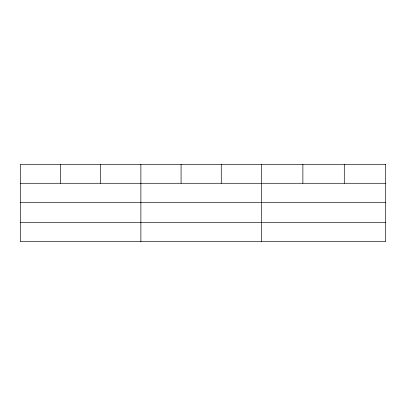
<?xml version="1.0" encoding="UTF-8"?>
<svg xmlns="http://www.w3.org/2000/svg" width="406" height="406" viewBox="0 0 406 406"><rect width="100%" height="100%" fill="white"/><g stroke="black" fill="none" stroke-linecap="round" stroke-linejoin="round"><path stroke-width="0.61" d="M20.3 183.284L385.7 183.284M20.3 202.528L385.7 202.528M20.3 222.356L385.7 222.356M344.288 164.4L344.288 183.284M302.876 164.4L302.876 183.284M261.464 164.4L261.464 241.6M221.27 164.4L221.27 183.284M181.076 164.4L181.076 183.284M140.882 164.4L140.882 241.6M100.688 164.4L100.688 183.284M60.494 164.4L60.494 183.284M385.7 164.4L20.3 164.4L20.3 241.6L385.7 241.6L385.7 164.4"/></g></svg>
